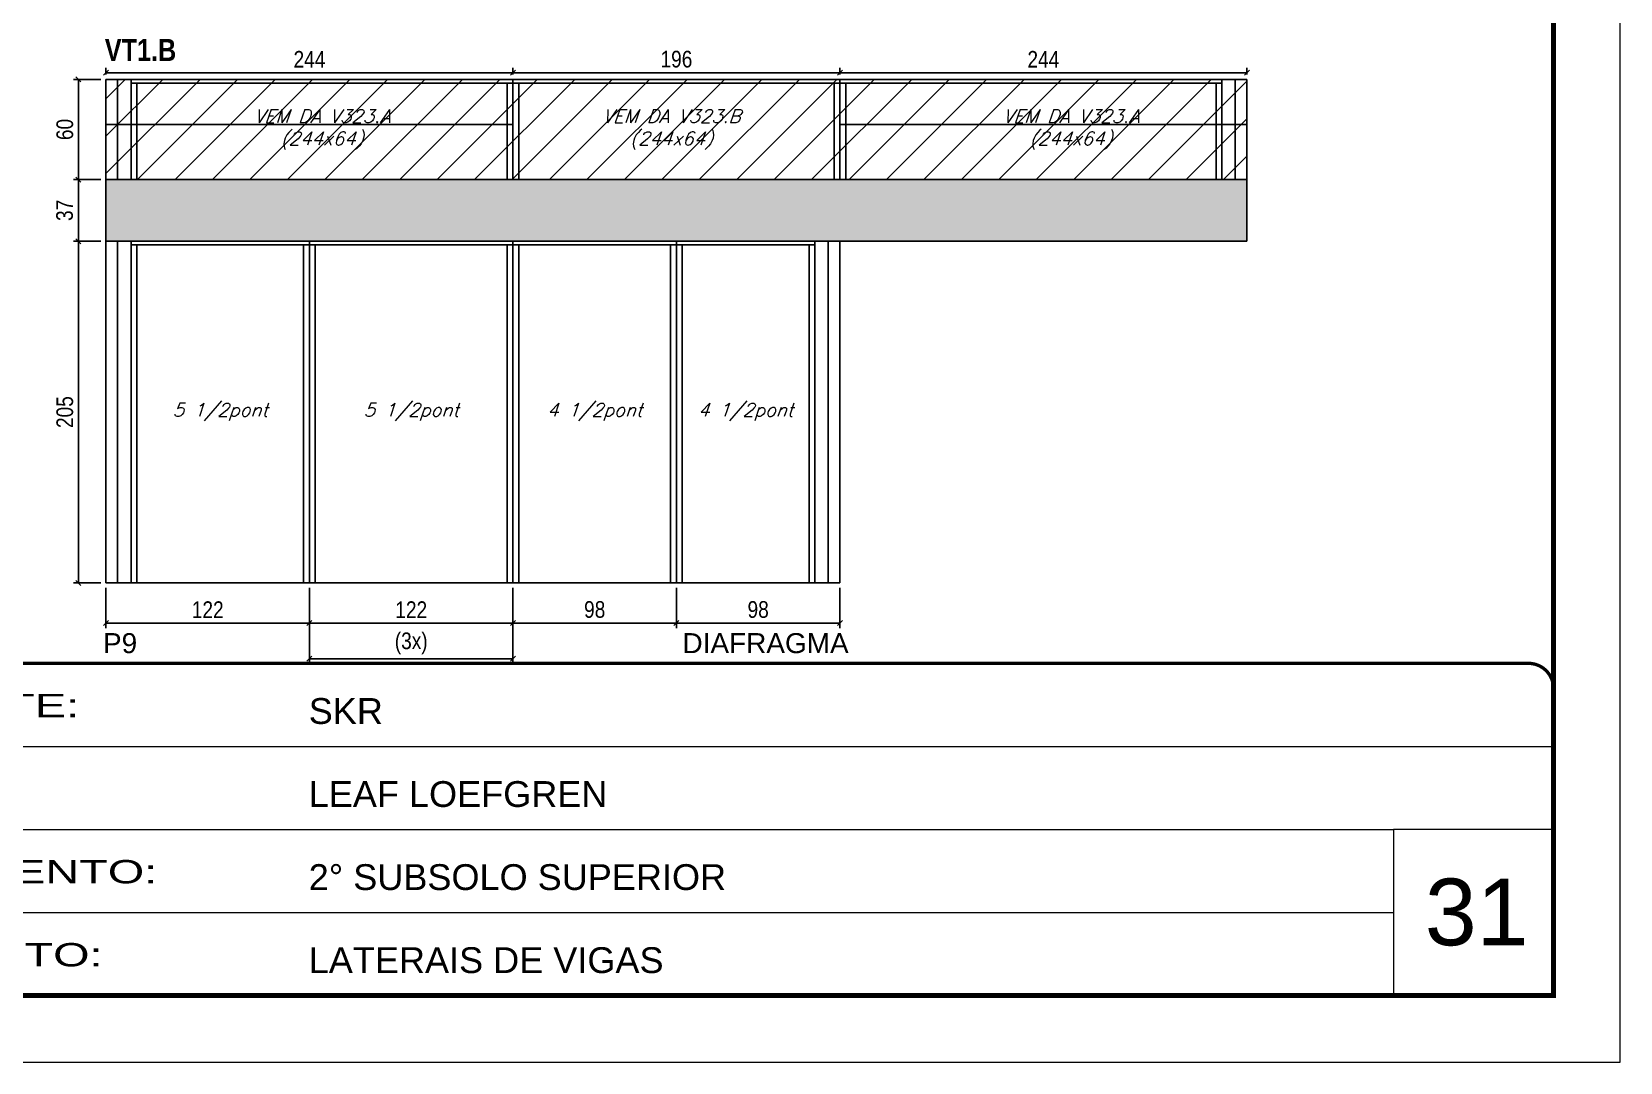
# Model space of a CAD drawing. Extents: x 3309 to 9590, y -2522 to 15424.
# Drawn here: x 7039 to 7991, y 5518 to 6136 of the extents above; entities that cross this region are included whole.
import ezdxf

# ---------------------------------------------------------------- set-up
doc = ezdxf.new("R2010")
doc.units = 0
doc.linetypes.add('CONTINUO', pattern=[0])
doc.linetypes.add('DASHED', pattern=[0.75, 0.5, -0.25])
for name, color, linetype in [('5', 5, 'Continuous'), ('COTA', 241, 'Continuous'), ('NOMENCLATURA', 7, 'Continuous'), ('Painéis', 200, 'Continuous'), ('SARR_2.2x7', 40, 'Continuous'), ('SARR_3.5x7', 81, 'Continuous'), ('texto', 7, 'Continuous')]:
    doc.layers.add(name, color=color, linetype=linetype)
for name, color, linetype, lineweight in [('CARIMBO', 255, 'Continuous', 9), ('Folhas', 255, 'Continuous', 9), ('Hachura', 251, 'Continuous', 9), ('SARRAFO DE PRESSAO', 251, 'DASHED', 9)]:
    doc.layers.add(name, color=color, linetype=linetype, lineweight=lineweight)
doc.styles.add('ARIAL', font='arial.ttf')
doc.styles.add('COTA TECNICA', font='techl___.ttf', dxfattribs={"height": 10})
doc.styles.add('Romans', font='romans.shx')
doc.styles.get("Standard").update_dxf_attribs({"font": 'arial.ttf'})
doc.styles.add('TECNICA', font='techb___.ttf', dxfattribs={"height": 10})
doc.styles.add('Tecnologia', font='')
doc.styles.get('Tecnologia').set_extended_font_data('Forgotten Futurist')
doc.dimstyles.new('PAINEL', dxfattribs={"dimtxt": 10, "dimasz": 3, "dimexe": 3, "dimexo": 3, "dimgap": 3, "dimtad": 1, "dimdec": 1, "dimzin": 12, "dimdsep": 46, "dimtxsty": 'COTA TECNICA', "dimblk1": 'OBLIQUE', "dimblk2": 'OBLIQUE', "dimsah": 1, "dimcen": 0.9, "dimclrd": 4, "dimclre": 4, "dimclrt": 240, "dimadec": 1, "dimazin": 3, "dimtfac": 1, "dimtdec": 1, "dimtmove": 0, "dimatfit": 3, "dimfxl": 1, "dimtolj": 1, "dimtzin": 12, "dimarcsym": 0})

# ---------------------------------------------------------------- blocks, each defined once
blk = doc.blocks.new('9999999999')
at = {"color": 30, "linetype": 'CONTINUO'}
for p, q in [((98564.56, 34379.64), (99583.98, 34379.64)), ((98564.56, 34329.83), (99487.98, 34329.83)), ((99583.98, 34329.83), (99487.98, 34329.83)), ((99487.98, 34329.83), (99487.98, 34230.21)), ((98564.56, 34280.02), (99487.98, 34280.02))]:
    blk.add_line(p, q, dxfattribs=at)
at = {"color": 30, "linetype": 'CONTINUO', "const_width": 2}
blk.add_lwpolyline([(99583.98, 34230.21), (99583.98, 34414.45, 0.414214), (99568.98, 34429.45), (98228.98, 34429.45, 0.414214), (98213.98, 34414.45), (98213.98, 34245.21, 0.414214), (98228.98, 34230.21), (99583.98, 34230.21)], format="xyb", dxfattribs=at)
at = {"layer": 'Folhas'}
blk.add_lwpolyline([(98138.98, 34190.21), (99623.98, 34190.21), (99623.98, 35240.21), (98138.98, 35240.21)], close=True, dxfattribs=at)
at = {"layer": 'Folhas', "color": 30, "const_width": 3}
blk.add_lwpolyline([(98213.98, 34230.21), (99583.98, 34230.21), (99583.98, 35200.21), (98213.98, 35200.21)], close=True, dxfattribs=at)
at = {"color": 7, "linetype": 'Continuous', "ltscale": 5, "style": 'ARIAL'}
for s, height, p in [('SKR', 15.483, (98837.68, 34393.13)), ('LEAF LOEFGREN', 15.4829, (98837.68, 34343.32)), ('2° SUBSOLO SUPERIOR', 15.4829, (98837.68, 34293.51)), ('LATERAIS DE VIGAS', 15.4829, (98837.68, 34243.7))]:
    blk.add_text(s, height=height, dxfattribs=at).set_placement(p)
at = {"layer": 'Folhas', "color": 7, "style": 'Tecnologia', "width": 1.5}
for s, p in [('CLIENTE:', (98573.65, 34397.17)), ('PAVIMENTO:', (98573.65, 34297.5)), ('PROJETO:', (98573.65, 34247.69))]:
    blk.add_text(s, height=14, dxfattribs=at).set_placement(p)
blk = doc.blocks.new('_Oblique')
at = {"color": 0, "linetype": 'ByBlock', "lineweight": -2}
blk.add_line((-0.5, -0.5), (0.5, 0.5), dxfattribs=at)
blk = doc.blocks.new('*D1758')
at = {"layer": 'COTA', "color": 4, "linetype": 'ByBlock', "lineweight": -2, "transparency": 16777216}
for p, q in [((7205.52, 5802.28), (7205.52, 5778.22)), ((7327.52, 5802.28), (7327.52, 5778.22)), ((7327.52, 5781.22), (7205.52, 5781.22))]:
    blk.add_line(p, q, dxfattribs=at)
at = {"layer": 'Defpoints', "color": 0, "linetype": 'ByBlock', "transparency": 16777216}
for p in [(7205.52, 5805.28), (7327.52, 5805.28), (7205.52, 5781.22)]:
    blk.add_point(p, dxfattribs=at)
at = {"layer": 'COTA', "color": 4, "linetype": 'ByBlock', "lineweight": -2, "transparency": 16777216, "xscale": 3, "yscale": 3, "zscale": 3, "rotation": 180}
blk.add_blockref('_Oblique', (7205.52, 5781.22), dxfattribs=at)
at = {"layer": 'COTA', "color": 4, "linetype": 'ByBlock', "lineweight": -2, "transparency": 16777216, "xscale": 3, "yscale": 3, "zscale": 3}
blk.add_blockref('_Oblique', (7327.52, 5781.22), dxfattribs=at)
at = {"layer": 'COTA', "color": 240, "linetype": 'ByBlock', "transparency": 16777216, "insert": (7266.52, 5789.28), "char_height": 10, "attachment_point": 5, "style": 'COTA TECNICA'}
blk.add_mtext('\\A1;122', dxfattribs=at)
blk = doc.blocks.new('*D1759')
at = {"layer": 'COTA', "color": 4, "linetype": 'ByBlock', "lineweight": -2, "transparency": 16777216}
for p, q in [((7083.52, 5802.28), (7083.52, 5778.22)), ((7205.52, 5802.28), (7205.52, 5778.22)), ((7205.52, 5781.22), (7083.52, 5781.22))]:
    blk.add_line(p, q, dxfattribs=at)
at = {"layer": 'Defpoints', "color": 0, "linetype": 'ByBlock', "transparency": 16777216}
for p in [(7083.52, 5805.28), (7205.52, 5805.28), (7083.52, 5781.22)]:
    blk.add_point(p, dxfattribs=at)
at = {"layer": 'COTA', "color": 4, "linetype": 'ByBlock', "lineweight": -2, "transparency": 16777216, "xscale": 3, "yscale": 3, "zscale": 3, "rotation": 180}
blk.add_blockref('_Oblique', (7083.52, 5781.22), dxfattribs=at)
at = {"layer": 'COTA', "color": 4, "linetype": 'ByBlock', "lineweight": -2, "transparency": 16777216, "xscale": 3, "yscale": 3, "zscale": 3}
blk.add_blockref('_Oblique', (7205.52, 5781.22), dxfattribs=at)
at = {"layer": 'COTA', "color": 240, "linetype": 'ByBlock', "transparency": 16777216, "insert": (7144.52, 5789.28), "char_height": 10, "attachment_point": 5, "style": 'COTA TECNICA'}
blk.add_mtext('\\A1;122', dxfattribs=at)
blk = doc.blocks.new('*D1760')
at = {"layer": 'COTA', "color": 4, "lineweight": -2, "transparency": 16777216}
for p, q in [((7327.52, 5802.28), (7327.52, 5778.22)), ((7425.52, 5802.28), (7425.52, 5778.22)), ((7327.52, 5781.22), (7425.52, 5781.22))]:
    blk.add_line(p, q, dxfattribs=at)
at = {"layer": 'Defpoints', "color": 0, "transparency": 16777216}
for p in [(7327.52, 5805.28), (7425.52, 5805.28), (7425.52, 5781.22)]:
    blk.add_point(p, dxfattribs=at)
at = {"layer": 'COTA', "color": 4, "lineweight": -2, "transparency": 16777216, "xscale": 3, "yscale": 3, "zscale": 3, "rotation": 180}
blk.add_blockref('_Oblique', (7327.52, 5781.22), dxfattribs=at)
at = {"layer": 'COTA', "color": 4, "lineweight": -2, "transparency": 16777216, "xscale": 3, "yscale": 3, "zscale": 3}
blk.add_blockref('_Oblique', (7425.52, 5781.22), dxfattribs=at)
at = {"layer": 'COTA', "color": 240, "transparency": 16777216, "insert": (7376.52, 5789.33), "char_height": 10, "attachment_point": 5, "style": 'COTA TECNICA'}
blk.add_mtext('\\A1;98', dxfattribs=at)
blk = doc.blocks.new('*D1761')
at = {"layer": 'COTA', "color": 4, "lineweight": -2, "transparency": 16777216}
for p, q in [((7425.52, 5802.28), (7425.52, 5778.22)), ((7523.52, 5802.28), (7523.52, 5778.22)), ((7425.52, 5781.22), (7523.52, 5781.22))]:
    blk.add_line(p, q, dxfattribs=at)
at = {"layer": 'Defpoints', "color": 0, "transparency": 16777216}
for p in [(7425.52, 5805.28), (7523.52, 5805.28), (7523.52, 5781.22)]:
    blk.add_point(p, dxfattribs=at)
at = {"layer": 'COTA', "color": 4, "lineweight": -2, "transparency": 16777216, "xscale": 3, "yscale": 3, "zscale": 3, "rotation": 180}
blk.add_blockref('_Oblique', (7425.52, 5781.22), dxfattribs=at)
at = {"layer": 'COTA', "color": 4, "lineweight": -2, "transparency": 16777216, "xscale": 3, "yscale": 3, "zscale": 3}
blk.add_blockref('_Oblique', (7523.52, 5781.22), dxfattribs=at)
at = {"layer": 'COTA', "color": 240, "transparency": 16777216, "insert": (7474.52, 5789.33), "char_height": 10, "attachment_point": 5, "style": 'COTA TECNICA'}
blk.add_mtext('\\A1;98', dxfattribs=at)
blk = doc.blocks.new('*D1762')
at = {"layer": 'COTA', "color": 4, "lineweight": -2, "transparency": 16777216}
for p, q in [((7205.52, 5802.28), (7205.52, 5756.87)), ((7327.52, 5802.28), (7327.52, 5756.87)), ((7205.52, 5759.87), (7327.52, 5759.87))]:
    blk.add_line(p, q, dxfattribs=at)
at = {"layer": 'Defpoints', "color": 0, "transparency": 16777216}
for p in [(7205.52, 5805.28), (7327.52, 5805.28), (7327.52, 5759.87)]:
    blk.add_point(p, dxfattribs=at)
at = {"layer": 'COTA', "color": 4, "lineweight": -2, "transparency": 16777216, "xscale": 3, "yscale": 3, "zscale": 3, "rotation": 180}
blk.add_blockref('_Oblique', (7205.52, 5759.87), dxfattribs=at)
at = {"layer": 'COTA', "color": 4, "lineweight": -2, "transparency": 16777216, "xscale": 3, "yscale": 3, "zscale": 3}
blk.add_blockref('_Oblique', (7327.52, 5759.87), dxfattribs=at)
at = {"layer": 'COTA', "color": 240, "transparency": 16777216, "insert": (7266.52, 5769.09), "char_height": 10, "attachment_point": 5, "style": 'COTA TECNICA'}
blk.add_mtext('\\A1;(3x)', dxfattribs=at)
blk = doc.blocks.new('*D1763')
at = {"layer": 'COTA', "color": 4, "lineweight": -2, "transparency": 16777216}
for p, q in [((7083.52, 6110.28), (7083.52, 6114.3)), ((7327.52, 6110.28), (7327.52, 6114.3)), ((7083.52, 6111.3), (7327.52, 6111.3))]:
    blk.add_line(p, q, dxfattribs=at)
at = {"layer": 'Defpoints', "color": 0, "transparency": 16777216}
for p in [(7083.52, 6107.28), (7327.52, 6111.3), (7327.52, 6107.28)]:
    blk.add_point(p, dxfattribs=at)
at = {"layer": 'COTA', "color": 4, "lineweight": -2, "transparency": 16777216, "xscale": 3, "yscale": 3, "zscale": 3, "rotation": 180}
blk.add_blockref('_Oblique', (7083.52, 6111.3), dxfattribs=at)
at = {"layer": 'COTA', "color": 4, "lineweight": -2, "transparency": 16777216, "xscale": 3, "yscale": 3, "zscale": 3}
blk.add_blockref('_Oblique', (7327.52, 6111.3), dxfattribs=at)
at = {"layer": 'COTA', "color": 240, "transparency": 16777216, "insert": (7205.52, 6119.38), "char_height": 10, "attachment_point": 5, "style": 'COTA TECNICA'}
blk.add_mtext('\\A1;244', dxfattribs=at)
blk = doc.blocks.new('*D1764')
at = {"layer": 'COTA', "color": 4, "lineweight": -2, "transparency": 16777216}
for p, q in [((7327.52, 6110.28), (7327.52, 6114.3)), ((7523.52, 6110.28), (7523.52, 6114.3)), ((7327.52, 6111.3), (7523.52, 6111.3))]:
    blk.add_line(p, q, dxfattribs=at)
at = {"layer": 'Defpoints', "color": 0, "transparency": 16777216}
for p in [(7327.52, 6107.28), (7523.52, 6111.3), (7523.52, 6107.28)]:
    blk.add_point(p, dxfattribs=at)
at = {"layer": 'COTA', "color": 4, "lineweight": -2, "transparency": 16777216, "xscale": 3, "yscale": 3, "zscale": 3, "rotation": 180}
blk.add_blockref('_Oblique', (7327.52, 6111.3), dxfattribs=at)
at = {"layer": 'COTA', "color": 4, "lineweight": -2, "transparency": 16777216, "xscale": 3, "yscale": 3, "zscale": 3}
blk.add_blockref('_Oblique', (7523.52, 6111.3), dxfattribs=at)
at = {"layer": 'COTA', "color": 240, "transparency": 16777216, "insert": (7425.52, 6119.44), "char_height": 10, "attachment_point": 5, "style": 'COTA TECNICA'}
blk.add_mtext('\\A1;196', dxfattribs=at)
blk = doc.blocks.new('*D1765')
at = {"layer": 'COTA', "color": 4, "lineweight": -2, "transparency": 16777216}
for p, q in [((7523.52, 6110.28), (7523.52, 6114.3)), ((7767.52, 6110.28), (7767.52, 6114.3)), ((7523.52, 6111.3), (7767.52, 6111.3))]:
    blk.add_line(p, q, dxfattribs=at)
at = {"layer": 'Defpoints', "color": 0, "transparency": 16777216}
for p in [(7523.52, 6107.28), (7767.52, 6111.3), (7767.52, 6107.28)]:
    blk.add_point(p, dxfattribs=at)
at = {"layer": 'COTA', "color": 4, "lineweight": -2, "transparency": 16777216, "xscale": 3, "yscale": 3, "zscale": 3, "rotation": 180}
blk.add_blockref('_Oblique', (7523.52, 6111.3), dxfattribs=at)
at = {"layer": 'COTA', "color": 4, "lineweight": -2, "transparency": 16777216, "xscale": 3, "yscale": 3, "zscale": 3}
blk.add_blockref('_Oblique', (7767.52, 6111.3), dxfattribs=at)
at = {"layer": 'COTA', "color": 240, "transparency": 16777216, "insert": (7645.52, 6119.38), "char_height": 10, "attachment_point": 5, "style": 'COTA TECNICA'}
blk.add_mtext('\\A1;244', dxfattribs=at)
blk = doc.blocks.new('*D1766')
at = {"layer": 'COTA', "color": 4, "lineweight": -2, "transparency": 16777216}
for p, q in [((7080.52, 6010.28), (7063.96, 6010.28)), ((7066.96, 6010.28), (7066.96, 5805.28)), ((7080.52, 5805.28), (7063.96, 5805.28))]:
    blk.add_line(p, q, dxfattribs=at)
at = {"layer": 'Defpoints', "color": 0, "transparency": 16777216}
for p in [(7083.52, 6010.28), (7066.96, 5805.28), (7083.52, 5805.28)]:
    blk.add_point(p, dxfattribs=at)
at = {"layer": 'COTA', "color": 4, "lineweight": -2, "transparency": 16777216, "xscale": 3, "yscale": 3, "zscale": 3}
for p, rotation in [((7066.96, 6010.28), 90), ((7066.96, 5805.28), 270)]:
    blk.add_blockref('_Oblique', p, dxfattribs=dict(at, rotation=rotation))
at = {"layer": 'COTA', "color": 240, "transparency": 16777216, "insert": (7058.85, 5907.78), "char_height": 10, "attachment_point": 5, "rotation": 90, "style": 'COTA TECNICA'}
blk.add_mtext('\\A1;205', dxfattribs=at)
blk = doc.blocks.new('*D1767')
at = {"layer": 'COTA', "color": 4, "lineweight": -2, "transparency": 16777216}
for p, q in [((7080.52, 6047.28), (7063.96, 6047.28)), ((7066.96, 6010.28), (7066.96, 6047.28)), ((7080.52, 6010.28), (7063.96, 6010.28))]:
    blk.add_line(p, q, dxfattribs=at)
at = {"layer": 'Defpoints', "color": 0, "transparency": 16777216}
for p in [(7066.96, 6047.28), (7083.52, 6047.28), (7083.52, 6010.28)]:
    blk.add_point(p, dxfattribs=at)
at = {"layer": 'COTA', "color": 4, "lineweight": -2, "transparency": 16777216, "xscale": 3, "yscale": 3, "zscale": 3}
for p, rotation in [((7066.96, 6047.28), 90), ((7066.96, 6010.28), 270)]:
    blk.add_blockref('_Oblique', p, dxfattribs=dict(at, rotation=rotation))
at = {"layer": 'COTA', "color": 240, "transparency": 16777216, "insert": (7058.74, 6028.78), "char_height": 10, "attachment_point": 5, "rotation": 90, "style": 'COTA TECNICA'}
blk.add_mtext('\\A1;37', dxfattribs=at)
blk = doc.blocks.new('*D1768')
at = {"layer": 'COTA', "color": 4, "lineweight": -2, "transparency": 16777216}
for p, q in [((7080.52, 6107.28), (7063.96, 6107.28)), ((7066.96, 6047.28), (7066.96, 6107.28)), ((7080.52, 6047.28), (7063.96, 6047.28))]:
    blk.add_line(p, q, dxfattribs=at)
at = {"layer": 'Defpoints', "color": 0, "transparency": 16777216}
for p in [(7066.96, 6107.28), (7083.52, 6107.28), (7083.52, 6047.28)]:
    blk.add_point(p, dxfattribs=at)
at = {"layer": 'COTA', "color": 4, "lineweight": -2, "transparency": 16777216, "xscale": 3, "yscale": 3, "zscale": 3}
for p, rotation in [((7066.96, 6107.28), 90), ((7066.96, 6047.28), 270)]:
    blk.add_blockref('_Oblique', p, dxfattribs=dict(at, rotation=rotation))
at = {"layer": 'COTA', "color": 240, "transparency": 16777216, "insert": (7058.86, 6077.28), "char_height": 10, "attachment_point": 5, "rotation": 90, "style": 'COTA TECNICA'}
blk.add_mtext('\\A1;60', dxfattribs=at)

msp = doc.modelspace()

# ---------------------------------------------------------------- hatches: boundary and pattern name
at = {"layer": 'COTA'}
h = msp.add_hatch(dxfattribs=at)
h.set_pattern_fill('AR-CONC', color=256, scale=0.03)
h.set_pattern_definition([(50, (-1247.9813, -339.1556), (5.46554, -0.4781726), [0.5715, -6.2865]), (355, (-1247.9813, -339.1556), (-1.0573026, 5.7317054), [0.4572, -5.0292175]), (100.451445, (-1247.526, -339.1954), (4.4082374, 5.2535326), [0.4857003, -5.3427073]), (46.1842, (-1247.981, -337.6316), (8.1323712, -1.26127), [0.85725, -9.42975]), (96.63556, (-1247.304, -337.737), (7.122124, 7.422784), [0.728551, -8.014068]), (351.18415, (-1247.981, -337.6316), (7.122124, 7.422784), [0.685799, -7.543792]), (21, (-1247.2193, -338.0126), (4.5484317, -3.067956), [0.5715, -6.2865]), (326, (-1247.2193, -338.0126), (1.8540609, 5.525639), [0.4572, -5.0292]), (71.451445, (-1246.8403, -338.268), (6.4024926, 2.457683), [0.4857003, -5.342698]), (37.5, (-1247.9813, -339.1556), (0.0926581, 2.53665117), [0, -4.96824, 0, -5.1054, 0, -5.04825]), (7.5, (-1247.9813, -339.1556), (2.0045899, 3.00541724), [0, -2.91084, 0, -4.85394, 0, -1.92405]), (327.5, (-1249.6806, -339.1556), (4.06771786, -0.17186232), [0, -1.905, 0, -5.9436, 0, -7.8867]), (317.5, (-1250.4426, -339.1556), (4.4438754, 0.7627947), [0, -2.4765, 0, -3.94716, 0, -5.6007])])
h.paths.add_polyline_path([(7767.52, 6010.28), (7767.52, 6047.28), (7083.52, 6047.28), (7083.52, 6010.28), (7523.52, 6010.28)])
at = {"layer": 'Hachura', "linetype": 'ByBlock'}
h = msp.add_hatch(dxfattribs=at)
h.set_pattern_fill('ANSI31', color=256, scale=5)
h.paths.add_polyline_path([(7327.52, 6107.28), (7083.52, 6107.28), (7083.52, 6080.28), (7327.52, 6080.28)])
h.paths.add_polyline_path([(7327.52, 6080.28), (7083.52, 6080.28), (7083.52, 6047.28), (7327.52, 6047.28)])
h.paths.add_polyline_path([(7523.52, 6107.28), (7327.52, 6107.28), (7327.52, 6080.28), (7327.52, 6047.28), (7523.52, 6047.28)])
h.paths.add_polyline_path([(7767.52, 6107.28), (7523.52, 6107.28), (7523.52, 6080.28), (7767.52, 6080.28)])
h.paths.add_polyline_path([(7767.52, 6080.28), (7523.52, 6080.28), (7523.52, 6047.28), (7767.52, 6047.28)])

# ---------------------------------------------------------------- linework, layer by layer
at = {"layer": 'COTA'}
for p, q in [((7083.52, 6010.28), (7083.52, 6047.28)), ((7767.52, 6010.28), (7767.52, 6047.28)), ((7523.52, 6010.28), (7767.52, 6010.28))]:
    msp.add_line(p, q, dxfattribs=at)
at = {"layer": 'Painéis', "linetype": 'ByBlock'}
for p, q in [((7767.52, 6107.28), (7083.52, 6107.28)), ((7083.52, 6107.28), (7083.52, 6047.28)), ((7327.52, 6107.28), (7327.52, 6047.28)), ((7523.52, 6107.28), (7523.52, 6047.28)), ((7767.52, 6047.28), (7767.52, 6107.28)), ((7327.52, 6080.28), (7083.52, 6080.28)), ((7767.52, 6080.28), (7523.52, 6080.28)), ((7083.52, 6047.28), (7767.52, 6047.28)), ((7523.52, 6010.28), (7083.52, 6010.28)), ((7083.52, 5805.28), (7083.52, 6010.28)), ((7205.52, 5805.28), (7205.52, 6010.28)), ((7327.52, 5805.28), (7327.52, 6010.28)), ((7425.52, 5805.28), (7425.52, 6010.28)), ((7523.52, 5805.28), (7523.52, 6010.28)), ((7523.52, 5805.28), (7083.52, 5805.28))]:
    msp.add_line(p, q, dxfattribs=at)
at = {"layer": 'SARR_2.2x7', "linetype": 'Continuous'}
for p, q in [((7090.52, 6047.28), (7090.52, 6107.28)), ((7327.52, 6105.08), (7098.52, 6105.08)), ((7523.52, 6105.08), (7327.52, 6105.08)), ((7752.52, 6105.08), (7523.52, 6105.08)), ((7760.52, 6047.28), (7760.52, 6107.28)), ((7090.52, 5805.28), (7090.52, 6010.28)), ((7516.52, 5805.28), (7516.52, 6010.28)), ((7205.52, 6008.08), (7098.52, 6008.08)), ((7327.52, 6008.08), (7205.52, 6008.08)), ((7425.52, 6008.08), (7327.52, 6008.08)), ((7508.52, 6008.08), (7425.52, 6008.08))]:
    msp.add_line(p, q, dxfattribs=at)
at = {"layer": 'SARR_3.5x7'}
for p, q in [((7098.52, 6107.28), (7098.52, 6047.28)), ((7102.02, 6105.08), (7102.02, 6047.28)), ((7324.02, 6105.08), (7324.02, 6047.28)), ((7331.02, 6105.08), (7331.02, 6047.28)), ((7520.02, 6105.08), (7520.02, 6047.28)), ((7527.02, 6105.08), (7527.02, 6047.28)), ((7749.02, 6105.08), (7749.02, 6047.28)), ((7752.52, 6107.28), (7752.52, 6047.28)), ((7098.52, 6010.28), (7098.52, 5805.28)), ((7508.52, 6010.28), (7508.52, 5805.28)), ((7102.02, 6008.08), (7102.02, 5805.28)), ((7202.02, 6008.08), (7202.02, 5805.28)), ((7209.02, 6008.08), (7209.02, 5805.28)), ((7324.02, 6008.08), (7324.02, 5805.28)), ((7331.02, 6008.08), (7331.02, 5805.28)), ((7422.02, 6008.08), (7422.02, 5805.28)), ((7429.02, 6008.08), (7429.02, 5805.28)), ((7505.02, 6008.08), (7505.02, 5805.28))]:
    msp.add_line(p, q, dxfattribs=at)

# ---------------------------------------------------------------- block references
at = {"layer": 'SARRAFO DE PRESSAO', "color": 6, "linetype": 'ByBlock'}
msp.add_blockref('9999999999', (-91632.61, -28672.37), dxfattribs=at)

# ---------------------------------------------------------------- texts
at = {"layer": '5', "linetype": 'Continuous'}
for s, p in [('P9', (7081.73, 5763.21)), ('DIAFRAGMA', (7429.14, 5763.21))]:
    msp.add_text(s, height=12, rotation=0.00004, dxfattribs=at).set_placement(p)
at = {"layer": 'CARIMBO', "style": 'ARIAL'}
msp.add_text('31', height=40, dxfattribs=at).set_placement((7874.23, 5587.98))
at = {"layer": 'NOMENCLATURA', "style": 'TECNICA'}
msp.add_text('VT1.B', height=13.2, dxfattribs=at).set_placement((7082.81, 6118.36))
at = {"layer": 'texto', "color": 2, "char_height": 8, "attachment_point": 5, "style": 'Romans'}
for s, insert in [('{\\Q19;\\C256;VEM DA V323.A\\P(244x64)}', (7213.02, 6077.28)), ('{\\Q19;\\C256;VEM DA V323.B\\P(244x64)}', (7422.52, 6077.28)), ('{\\Q19;\\C256;VEM DA V323.A\\P(244x64)}', (7662.02, 6077.28)), ('{\\Q19;\\C256;5 1/2pont}', (7152.02, 5907.78)), ('{\\Q19;\\C256;5 1/2pont}', (7266.52, 5907.78)), ('{\\Q19;\\C256;4 1/2pont}', (7376.52, 5907.78)), ('{\\Q19;\\C256;4 1/2pont}', (7467.02, 5907.78))]:
    msp.add_mtext(s, dxfattribs=dict(at, insert=insert))

# ---------------------------------------------------------------- dimensions: what is measured, and where the dimension line sits
at = {"layer": 'COTA'}
for base, p1, p2, picture, middle in [((7327.52, 6111.3), (7083.52, 6107.28), (7327.52, 6107.28), '*D1763', (7205.52, 6119.38)), ((7425.52, 5781.22), (7327.52, 5805.28), (7425.52, 5805.28), '*D1760', (7376.52, 5789.33))]:
    dim = msp.add_linear_dim(base=base, p1=p1, p2=p2, dimstyle='PAINEL', dxfattribs=at)
    dim.commit()
    dim.dimension.update_dxf_attribs({"geometry": picture, "text_midpoint": middle})
for base, p1, p2, picture, middle in [((7523.52, 6111.3), (7327.52, 6107.28), (7523.52, 6107.28), '*D1764', (7425.52, 6119.44)), ((7767.52, 6111.3), (7523.52, 6107.28), (7767.52, 6107.28), '*D1765', (7645.52, 6119.38)), ((7523.52, 5781.22), (7425.52, 5805.28), (7523.52, 5805.28), '*D1761', (7474.52, 5789.33))]:
    dim = msp.add_linear_dim(base=base, p1=p1, p2=p2, dimstyle='PAINEL', override={"dimtmove": 1}, dxfattribs=at)
    dim.commit()
    dim.dimension.update_dxf_attribs({"geometry": picture, "text_midpoint": middle})
for base, p1, p2, picture, middle in [((7066.96, 6107.28), (7083.52, 6047.28), (7083.52, 6107.28), '*D1768', (7058.86, 6077.28)), ((7066.96, 6047.28), (7083.52, 6010.28), (7083.52, 6047.28), '*D1767', (7058.74, 6028.78)), ((7066.96, 5805.28), (7083.52, 6010.28), (7083.52, 5805.28), '*D1766', (7058.85, 5907.78))]:
    dim = msp.add_linear_dim(base=base, p1=p1, p2=p2, angle=90, dimstyle='PAINEL', dxfattribs=at)
    dim.commit()
    dim.dimension.update_dxf_attribs({"geometry": picture, "text_midpoint": middle})
at = {"layer": 'COTA', "linetype": 'ByBlock'}
dim = msp.add_linear_dim(base=(7083.52, 5781.22), p1=(7205.52, 5805.28), p2=(7083.52, 5805.28), angle=180, dimstyle='PAINEL', override={"dimtmove": 1}, dxfattribs=at)
dim.commit()
dim.dimension.update_dxf_attribs({"geometry": '*D1759', "text_midpoint": (7144.52, 5789.28)})
dim = msp.add_linear_dim(base=(7205.52, 5781.22), p1=(7327.52, 5805.28), p2=(7205.52, 5805.28), angle=180, dimstyle='PAINEL', dxfattribs=at)
dim.commit()
dim.dimension.update_dxf_attribs({"geometry": '*D1758', "text_midpoint": (7266.52, 5789.28)})
at = {"layer": 'COTA'}
dim = msp.add_linear_dim(base=(7327.52, 5759.87), p1=(7205.52, 5805.28), p2=(7327.52, 5805.28), text='(3x)', dimstyle='PAINEL', dxfattribs=at)
dim.commit()
dim.dimension.update_dxf_attribs({"geometry": '*D1762', "text_midpoint": (7266.52, 5769.09)})

doc.saveas('drawing.dxf')
